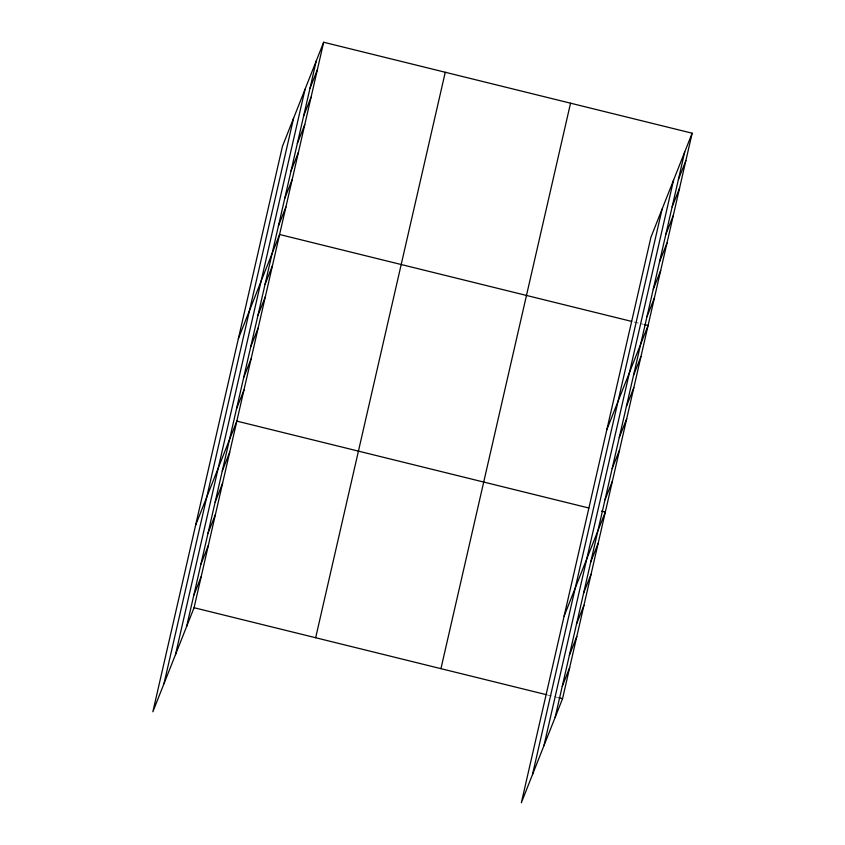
<?xml version="1.0" encoding="UTF-8"?>
<svg xmlns="http://www.w3.org/2000/svg" width="845" height="845" viewBox="0 0 845 845"><rect width="100%" height="100%" fill="white"/><g stroke="black" fill="none" stroke-linecap="round" stroke-linejoin="round"><path stroke-width="0.63" stroke-dasharray="4.22 3.17" d="M634.151 322.019L643.013 324.205M547.349 694.917L557.478 697.421"/><path stroke-width="1.27" d="M164.004 683.647L293.595 118.173M175.485 654.643L305.087 89.169M186.639 626.483L316.231 61.009M323.656 42.25L282.452 146.322L152.85 711.796L194.065 607.724L323.656 42.25L692.15 133.204L562.548 698.678L521.344 802.75L650.935 237.276L692.15 133.204M315.66 637.743L445.262 72.258M440.942 668.659L570.544 103.185M532.487 774.59L662.089 209.116M543.969 745.586L673.571 180.112M555.123 717.437L684.714 151.963M309.935 88.471L317.361 69.712M303.64 115.945L311.066 97.186M297.345 143.407L304.77 124.648M291.05 170.87L298.486 152.111M284.754 198.343L292.19 179.584M278.459 225.805L285.895 207.046M238.385 338.591L279.6 234.509L631.616 321.396M265.045 284.374L272.47 265.615M257.915 315.47L265.341 296.711M250.785 346.577L258.211 327.818M243.656 377.673L251.081 358.914M236.526 408.779L243.951 390.02M195.617 525.199L236.832 421.116L588.849 508.003M222.277 470.982L229.703 452.223M215.148 502.078L222.573 483.319M208.018 533.184L215.443 514.425M200.888 564.28L208.314 545.521M193.758 595.387L201.184 576.628M678.419 179.425L685.855 160.666M672.134 206.888L679.56 188.129M665.839 234.35L673.264 215.591M659.544 261.823L666.969 243.064M653.248 289.286L660.674 270.527M646.953 316.748L654.379 297.989M606.879 429.535L648.083 325.462L644.281 324.522M633.528 375.317L640.954 356.558M626.398 406.424L633.824 387.665M619.269 437.52L626.694 418.761M612.139 468.626L619.575 449.867M605.02 499.722L612.445 480.963M564.111 616.142L605.316 512.07L601.513 511.13M590.761 561.925L598.186 543.166M583.631 593.032L591.056 574.273M576.501 624.128L583.927 605.369M569.372 655.234L576.808 636.475M562.252 686.33L569.678 667.571M194.065 607.724L546.081 694.611M558.746 697.738L562.548 698.678"/></g></svg>
